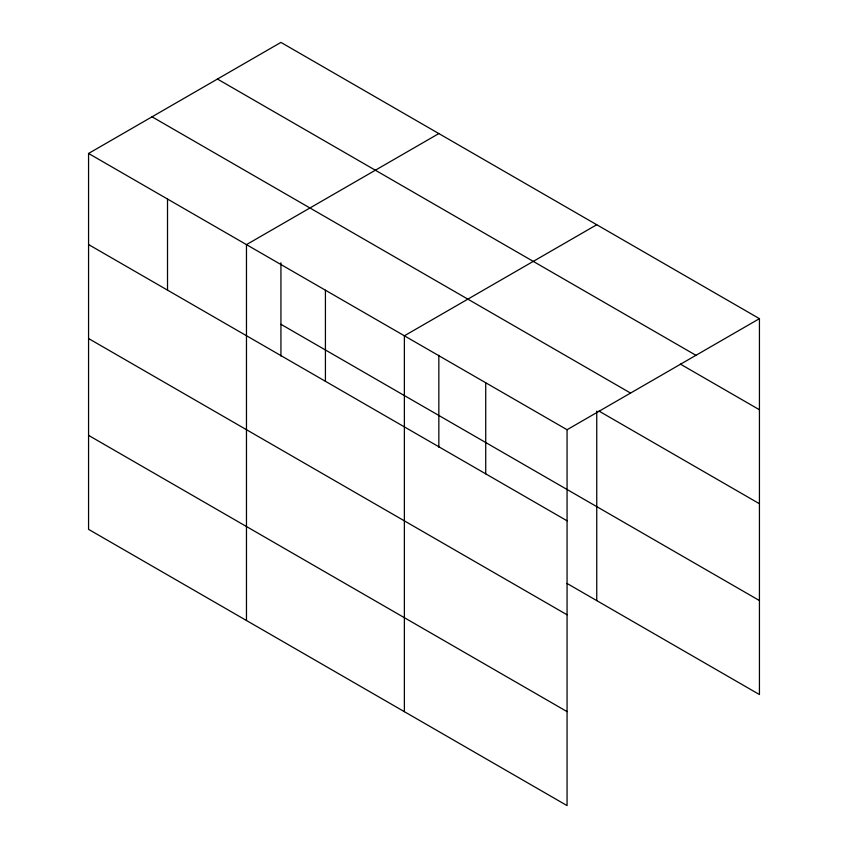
<?xml version="1.0" encoding="UTF-8"?>
<svg xmlns="http://www.w3.org/2000/svg" width="848" height="848" viewBox="0 0 848 848"><rect width="100%" height="100%" fill="white"/><g stroke="black" fill="none" stroke-linecap="round" stroke-linejoin="round"><path stroke-width="1.27" d="M88.563 153.456L567.068 429.724L567.068 805.6L88.563 529.343L88.563 153.456L280.932 42.4L759.437 318.657L759.437 694.544L566.994 583.435M438.84 133.571L246.471 244.627L246.471 620.503M596.748 224.731L404.379 335.797L404.379 711.673M567.068 429.724L759.437 318.657M217.448 79.055L695.954 355.312M680.382 364.11L759.437 409.754M152.046 116.812L630.552 393.069M599.038 411.121L759.437 503.733M280.932 324.296L759.437 600.554M88.563 244.553L567.068 520.81M88.563 338.532L567.068 614.789M88.563 435.363L567.068 711.62M596.748 411.11L596.748 600.607M485.724 382.755L485.724 473.852M438.84 355.27L438.84 447.235M325.42 290.207L325.42 381.303M280.932 262.795L280.932 356.065M167.522 199.047L167.522 290.133"/></g></svg>
